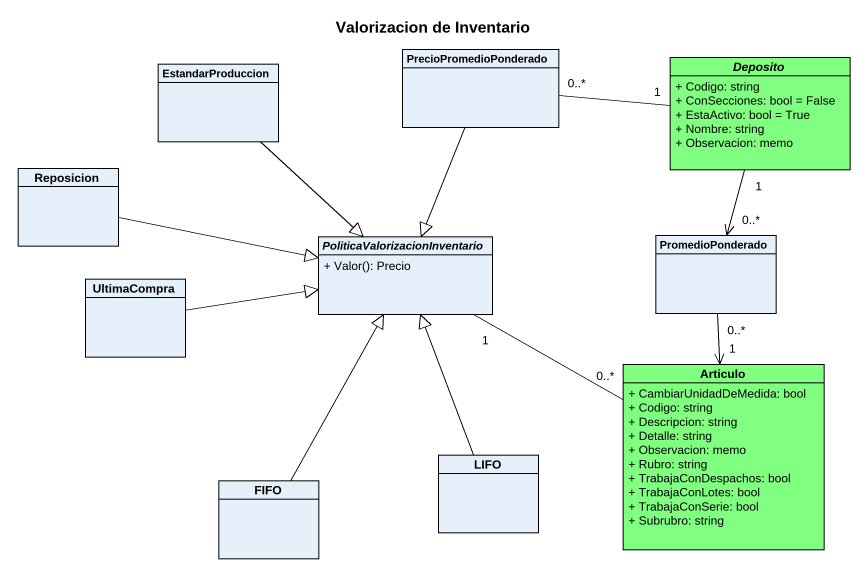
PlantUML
@startuml
title Valorizacion de Inventario
hide circle
hide empty members
skinparam classAttributeIconSize 0
class EstandarProduccion
class PrecioPromedioPonderado
abstract class Deposito #80FF80 {
  + Codigo: string
  + ConSecciones: bool = False
  + EstaActivo: bool = True
  + Nombre: string
  + Observacion: memo
}
class Reposicion
abstract class "PoliticaValorizacionInventario" as PoliticaValorizacionInventar {
  + Valor(): Precio
}
class PromedioPonderado
class UltimaCompra
class Articulo #80FF80 {
  + CambiarUnidadDeMedida: bool
  + Codigo: string
  + Descripcion: string
  + Detalle: string
  + Observacion: memo
  + Rubro: string
  + TrabajaConDespachos: bool
  + TrabajaConLotes: bool
  + TrabajaConSerie: bool
  + Subrubro: string
}
class LIFO
class FIFO
EstandarProduccion --|> PoliticaValorizacionInventar
PrecioPromedioPonderado "0..*" -right- "1" Deposito
PrecioPromedioPonderado --|> PoliticaValorizacionInventar
Reposicion -right-|> PoliticaValorizacionInventar
PromedioPonderado "0..*" <-up- "1" Deposito
PromedioPonderado "0..*" --> "1" Articulo
UltimaCompra -right-|> PoliticaValorizacionInventar
Articulo "0..*" -left- "1" PoliticaValorizacionInventar
LIFO -up-|> PoliticaValorizacionInventar
FIFO -up-|> PoliticaValorizacionInventar
@enduml
